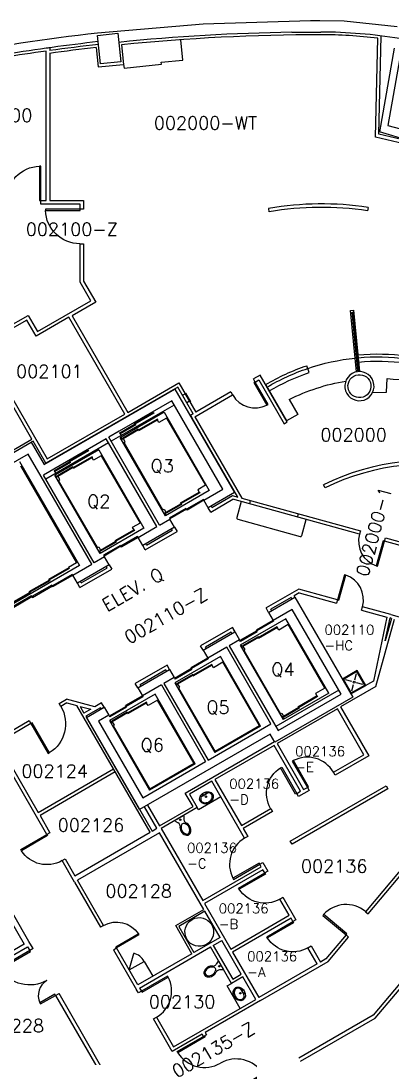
# Model space of a CAD drawing. Extents: x -1957 to 1822, y 4767 to 7331.
# Drawn here: x 319 to 836, y 5885 to 7329 of the extents above; entities that cross this region are included whole.
import ezdxf

# ---------------------------------------------------------------- set-up
doc = ezdxf.new("R2010")
doc.units = 0
doc.header["$LTSCALE"] = 48
doc.header["$MEASUREMENT"] = 0
doc.layers.get('0').update_dxf_attribs({"linetype": 'CONTINUOUS'})
for name, color, linetype in [('ARDOOR', 7, 'CONTINUOUS'), ('ARDOORNO', 4, 'CONTINUOUS'), ('ARROOMNO', 4, 'CONTINUOUS'), ('ARWALL', 7, 'CONTINUOUS'), ('COL', 14, 'CONTINUOUS'), ('EXDOOR', 8, 'CONTINUOUS'), ('EXWALL', 8, 'CONTINUOUS'), ('FIRE', 1, 'CONTINUOUS'), ('MILL', 1, 'CONTINUOUS'), ('MILL-NRST', 1, 'CONTINUOUS'), ('MPFIXTURE', 3, 'CONTINUOUS')]:
    doc.layers.add(name, color=color, linetype=linetype)
doc.styles.add('ROMANS', font='romans.shx', dxfattribs={"height": 18})

# ---------------------------------------------------------------- blocks, each defined once
blk = doc.blocks.new('SNK-JC-1')
for p, q in [((9.5, 14.5), (3.2, 20.8)), ((14.5, 14.5), (20.8, 20.8)), ((3.2, 3.2), (9.5, 9.5)), ((20.8, 3.2), (14.5, 9.5))]:
    blk.add_line(p, q)
at = {"flags": 128}
for points in [[(0, 24), (0, 0), (24, 0), (24, 24)], [(1.2, 22.8), (1.2, 1.2), (22.8, 1.2), (22.8, 22.8)]]:
    blk.add_lwpolyline(points, close=True, dxfattribs=at)
blk.add_circle((12, 12), 1.5)
blk = doc.blocks.new('TLT-WALL')
for p, q in [((-7, 0), (7, 0)), ((-7, -0.8), (-7, 0)), ((-7, -0.8), (-4.5, -5.3)), ((7, -0.8), (4.5, -5.3)), ((7, -0.8), (7, 0))]:
    blk.add_line(p, q)
blk.add_circle((0, -2.8), 1)
for centre, radius, start, end in [((4.2, -17.3), 11.2, 141.803, 221.6267), ((4.2, -17.3), 9.67, 128.7012, 221.6267), ((-6.2, -9.1), 2, 321.803, 333.6222), ((-9, -7.8), 5.15, 333.6222, 29.0546), ((0, -12.1), 3, 51.2988, 128.7012), ((-4.2, -17.3), 9.67, 318.3733, 51.2988), ((9, -7.8), 5.15, 150.9454, 206.3778), ((-4.2, -17.3), 11.2, 318.3733, 38.197), ((6.2, -9.1), 2, 206.3778, 218.197), ((-5.7, -26), 2, 38.9879, 41.6267), ((0, -21.5), 5.3, 218.9879, 321.0121), ((-5.7, -26), 3.5, 38.9879, 41.6267), ((0, -21.5), 3.8, 218.9879, 321.0121), ((5.7, -26), 3.5, 138.3733, 141.0121), ((5.7, -26), 2, 138.3733, 141.0121)]:
    blk.add_arc(centre, radius, start, end)
blk = doc.blocks.new('SNK-OVL')
blk.add_line((-4, 3.3), (4, 3.3))
for centre, radius in [((-2.5, 4.5), 0.75), ((0, 0), 1), ((2.5, 4.5), 0.75)]:
    blk.add_circle(centre, radius)
for centre, start, end in [((-4, -0.7), 90, 137.9206), ((4, -0.7), 42.1012, 90)]:
    blk.add_arc(centre, 4, start, end)
blk.add_ellipse((0, -1.7), major_axis=(10, 0), ratio=0.8)
blk.add_open_spline([(-7, 1.9), (-7.4, 1.5), (-7.7, 1), (-8.3, -0.1), (-8.5, -0.8), (-8.5, -2.3), (-8.4, -3), (-7.8, -4.4), (-7.4, -5), (-6.2, -6.3), (-5.4, -6.8), (-3.7, -7.6), (-2.8, -7.9), (-0.7, -8.3), (0.3, -8.3), (2.3, -8), (3.3, -7.8), (5.1, -7), (5.9, -6.5), (7.2, -5.3), (7.7, -4.6), (8.3, -3.3), (8.5, -2.6), (8.5, -1.8), (8.5, -1.8), (8.5, -1.7), (8.5, -1.1), (8.4, -0.5), (7.9, 0.7), (7.5, 1.3), (7, 1.9)], degree=3, knots=[2.515773, 2.515773, 2.515773, 2.515773, 2.756182, 2.756182, 3.107509, 3.107509, 3.458835, 3.458835, 3.810162, 3.810162, 4.161488, 4.161488, 4.512815, 4.512815, 4.864141, 4.864141, 5.215468, 5.215468, 5.566794, 5.566794, 5.918121, 5.918121, 6.269447, 6.269447, 6.283185, 6.283185, 6.283185, 6.580082, 6.580082, 6.909232, 6.909232, 6.909232, 6.909232])
blk = doc.blocks.new('3-00-DR')
at = {"color": 0}
for p, q in [((0, 36), (0, 0)), ((1.8, 36), (0, 36)), ((1.8, 0), (1.8, 36)), ((0, 0), (1.8, 0))]:
    blk.add_line(p, q, dxfattribs=at)
blk.add_arc((-0.1, 0), 36.1, 0.049, 87.097, dxfattribs=at)
blk = doc.blocks.new('3-06-DR')
at = {"color": 0}
for p, q in [((0, 42), (0, 0)), ((1.8, 42), (0, 42)), ((1.8, 0), (1.8, 42)), ((0, 0), (1.8, 0))]:
    blk.add_line(p, q, dxfattribs=at)
blk.add_arc((-0.1, 0), 42.1, 0.0359, 87.5264, dxfattribs=at)
blk = doc.blocks.new('7-04-SDRS')
at = {"color": 0}
for p, q in [((86.2, 0), (86.2, 44)), ((86.2, 44), (88, 44)), ((88, 44), (88, 0)), ((0, -44), (0, 0)), ((0, 0), (1.8, 0)), ((1.8, 0), (1.8, -44)), ((88, 0), (86.2, 0)), ((1.8, -44), (0, -44))]:
    blk.add_line(p, q, dxfattribs=at)
for centre, start, end in [((88.1, 0), 92.3574, 179.9673), ((-0.1, 0), 272.3574, 359.9673)]:
    blk.add_arc(centre, 44.1, start, end, dxfattribs=at)
blk = doc.blocks.new('2-00-DR')
at = {"color": 0}
for p, q in [((0, 24), (0, 0)), ((1.8, 24), (0, 24)), ((1.8, 0), (1.8, 24)), ((0, 0), (1.8, 0))]:
    blk.add_line(p, q, dxfattribs=at)
blk.add_arc((-0.1, 0), 24.1, 0.1115, 85.5546, dxfattribs=at)
blk = doc.blocks.new('4-00-DR')
at = {"color": 0}
blk.add_lwpolyline([(0, 48), (1.8, 48), (1.8, 0), (0, 0)], close=True, dxfattribs=at)
blk.add_arc((-0.1, 0), 48.1, 0.0274, 87.8451, dxfattribs=at)
blk = doc.blocks.new('FEC')
at = {"layer": 'FIRE'}
for points in [[(-7, 0), (-7, 1), (7, 1), (7, 0)], [(-6, -4), (-6, 0), (6, 0), (6, -4)]]:
    blk.add_lwpolyline(points, close=True, dxfattribs=at)

msp = doc.modelspace()

# ---------------------------------------------------------------- linework, layer by layer
at = {"layer": 'ARWALL'}
for p, q in [((359.6, 7291.2), (359.6, 7287.4)), ((424.3, 7291.7), (427.2, 7264.7)), ((459.6, 7295.4), (462.5, 7268.2)), ((354.7, 7078.6), (354.7, 7286.7)), ((359.6, 7283.6), (359.6, 7078.6)), ((427.2, 7264.7), (462.5, 7268.2)), ((860.1, 7155.9), (812.8, 7167)), ((347.2, 7073.8), (347.2, 7078.6)), ((347.2, 7078.6), (354.7, 7078.6)), ((401.8, 7073.8), (347.2, 7073.8)), ((359.6, 7078.6), (406.7, 7078.6)), ((401.8, 7066.7), (401.8, 7073.8)), ((406.7, 7078.6), (406.7, 7066.7)), ((406.7, 7066.7), (401.8, 7066.7)), ((665.1, 7063), (664.3, 7067.8)), ((802.6, 7069.2), (801.8, 7064.4)), ((401.8, 6965.3), (401.8, 7018.7)), ((401.8, 7018.7), (406.7, 7018.7)), ((406.7, 7018.7), (406.7, 6966.6)), ((416.9, 6939.2), (401.8, 6965.3)), ((406.7, 6966.6), (423.6, 6937.4)), ((342.8, 6896.4), (416.9, 6939.2)), ((423.6, 6937.4), (390.8, 6918.5)), ((298.7, 6901), (329.8, 6919)), ((329.8, 6919), (342.8, 6896.4)), ((386.3, 6916.6), (340.7, 6890.3)), ((464.1, 6781.7), (386.3, 6916.6)), ((390.8, 6918.5), (468.4, 6784.1)), ((328, 6912.3), (301.1, 6896.8)), ((340.7, 6890.3), (328, 6912.3)), ((334.9, 6746.6), (261.4, 6873.9)), ((265.6, 6876.3), (356.2, 6719.4)), ((652.4, 6836), (643, 6830.5)), ((645.4, 6826.3), (643, 6830.5)), ((645.4, 6826.3), (650.6, 6829.3)), ((650.6, 6829.3), (685.8, 6768.3)), ((690, 6770.8), (652.4, 6836)), ((537.8, 6819.3), (354.1, 6713.3)), ((468.4, 6784.1), (539.4, 6825.1)), ((559.2, 6782.2), (537.8, 6819.3)), ((539.4, 6825.1), (562.9, 6784.3)), ((561.7, 6778), (614.2, 6808.3)), ((611.8, 6812.5), (562.9, 6784.3)), ((611.8, 6812.5), (614.2, 6808.3)), ((356.2, 6719.4), (464.1, 6781.7)), ((559.2, 6782.2), (555.6, 6780.1)), ((555.6, 6780.1), (558, 6775.8)), ((621.2, 6666.3), (558, 6775.8)), ((561.7, 6778), (627, 6664.8)), ((685.8, 6768.3), (690, 6770.8)), ((200.2, 6668.8), (334.9, 6746.6)), ((336.4, 6743.9), (334, 6742.5)), ((354.1, 6713.3), (336.4, 6743.9)), ((742.7, 6678.9), (740.5, 6683.3)), ((583.6, 6645.3), (614.6, 6663.2)), ((585.4, 6651.9), (613.8, 6668.4)), ((613.8, 6668.4), (621.2, 6666.3)), ((790.8, 6614.4), (614.6, 6663.2)), ((627, 6664.8), (792.1, 6619.1)), ((638.6, 6661.5), (637.4, 6656.9)), ((583.6, 6645.3), (580.1, 6651.3)), ((585.4, 6651.9), (584.3, 6653.8)), ((704.3, 6638.3), (705.7, 6643)), ((492.6, 6592.8), (536.8, 6618.3)), ((494.4, 6599.4), (530.1, 6620)), ((529.1, 6621.9), (530.1, 6620)), ((533.3, 6624.3), (536.8, 6618.3)), ((792.1, 6619.1), (790.8, 6614.4)), ((492.6, 6592.8), (489.1, 6598.8)), ((494.4, 6599.4), (493.4, 6601.3)), ((825.4, 6604.8), (826.8, 6609.5)), ((948.1, 6570.8), (825.4, 6604.8)), ((826.8, 6609.5), (895.6, 6590.4)), ((403.5, 6546.9), (439.2, 6567.5)), ((438.2, 6569.4), (439.2, 6567.5)), ((442.4, 6571.8), (445.9, 6565.8)), ((401.7, 6540.3), (445.9, 6565.8)), ((401.7, 6540.3), (398.2, 6546.3)), ((403.5, 6546.9), (402.4, 6548.8)), ((706.3, 6538.3), (660.6, 6511.9)), ((695.6, 6526.5), (667.2, 6510.1)), ((696.7, 6524.7), (695.6, 6526.5)), ((706.9, 6533), (699.9, 6528.9)), ((700.9, 6527.1), (699.9, 6528.9)), ((760.2, 6523.3), (706.3, 6538.3)), ((706.9, 6533), (758.9, 6518.6)), ((664.1, 6505.8), (660.6, 6511.9)), ((668.3, 6508.3), (667.2, 6510.1)), ((760.2, 6523.3), (758.9, 6518.6)), ((793.6, 6509), (794.9, 6513.7)), ((834.2, 6502.8), (794.9, 6513.7)), ((793.6, 6509), (828.5, 6499.3)), ((828.5, 6499.3), (810, 6410.3)), ((813.3, 6402.5), (839.3, 6496.3)), ((826.5, 6466.1), (833.2, 6498)), ((835.2, 6497.5), (826.5, 6466.1)), ((835.2, 6497.5), (833.2, 6498)), ((834.2, 6502.8), (994.9, 6458.3)), ((613.8, 6484.9), (569.6, 6459.4)), ((617.3, 6478.8), (613.8, 6484.9)), ((612, 6478.2), (576.3, 6457.6)), ((613.1, 6476.4), (612, 6478.2)), ((573.1, 6453.3), (569.6, 6459.4)), ((577.4, 6455.8), (576.3, 6457.6)), ((522.9, 6432.4), (478.7, 6406.9)), ((521.1, 6425.7), (485.4, 6405.1)), ((522.2, 6423.9), (521.1, 6425.7)), ((526.4, 6426.3), (522.9, 6432.4)), ((810, 6410.3), (778.8, 6392.3)), ((482.2, 6400.8), (478.7, 6406.9)), ((486.4, 6403.3), (485.4, 6405.1)), ((813.3, 6402.5), (764.3, 6374.2)), ((372.8, 6379.2), (383, 6385.1)), ((383.7, 6379.9), (375.2, 6375)), ((422.6, 6374.5), (383, 6385.1)), ((383.7, 6379.9), (397.6, 6376.2)), ((431.9, 6379.9), (422.6, 6374.5)), ((435.4, 6373.8), (431.9, 6379.9)), ((375.2, 6375), (372.8, 6379.2)), ((499.4, 6199.8), (397.6, 6376.2)), ((401.9, 6375), (407.3, 6365.6)), ((401.9, 6375), (416.7, 6371.1)), ((416.7, 6371.1), (407.3, 6365.6)), ((430.2, 6373.2), (409.7, 6361.4)), ((431.2, 6371.4), (430.2, 6373.2)), ((760, 6371.7), (676, 6323.2)), ((796.9, 6307.8), (760, 6371.7)), ((764.3, 6374.2), (803.6, 6306.1)), ((285.3, 6328.7), (331.2, 6355.2)), ((333.6, 6351), (287.7, 6324.5)), ((331.2, 6355.2), (333.6, 6351)), ((409.7, 6361.4), (502.1, 6201.4)), ((355.8, 6196.8), (277.8, 6331.9)), ((287.7, 6324.5), (343.7, 6227.5)), ((548.3, 6254.4), (672.6, 6326.1)), ((676, 6323.2), (712.9, 6259.3)), ((671.8, 6320.8), (589.5, 6273.3)), ((708.7, 6256.9), (671.8, 6320.8)), ((754.5, 6283.3), (796.9, 6307.8)), ((803.6, 6306.1), (756.9, 6279.1)), ((343.7, 6227.5), (448.5, 6288)), ((450.9, 6283.8), (346.2, 6223.3)), ((756.9, 6279.1), (754.5, 6283.3)), ((193.8, 6269.6), (324, 6044.1)), ((330.8, 6048.1), (197.9, 6278.3)), ((585.3, 6270.8), (554.1, 6252.8)), ((630.9, 6191.8), (585.3, 6270.8)), ((589.5, 6273.3), (626.4, 6209.4)), ((694.4, 6187.6), (827.6, 6264.5)), ((953.1, 6273.2), (798.9, 6089.4)), ((802.6, 6086.3), (956.8, 6270)), ((827.6, 6264.5), (830, 6260.3)), ((559.1, 6235.8), (548.3, 6254.4)), ((554.1, 6252.8), (564.9, 6234.2)), ((830, 6260.3), (696.9, 6183.4)), ((703.4, 6253.9), (708.7, 6256.9)), ((705.9, 6249.7), (703.4, 6253.9)), ((720.5, 6258.1), (705.9, 6249.7)), ((712.9, 6259.3), (718.1, 6262.3)), ((718.1, 6262.3), (720.5, 6258.1)), ((495.8, 6237.8), (512.5, 6208.9)), ((512.5, 6208.9), (559.1, 6235.8)), ((343.7, 6227.5), (343.7, 6227.5)), ((346.2, 6223.3), (360, 6199.3)), ((346.2, 6223.3), (346.2, 6223.3)), ((508.9, 6205.4), (491.6, 6235.4)), ((564.9, 6234.2), (514.7, 6205.2)), ((626.4, 6209.4), (667.1, 6232.9)), ((669.5, 6228.7), (628.8, 6205.2)), ((667.1, 6232.9), (669.5, 6228.7)), ((360, 6199.3), (355.8, 6196.8)), ((394.6, 6139.4), (499.4, 6199.8)), ((512.6, 6199.1), (398.2, 6133.1)), ((502.1, 6201.4), (508.9, 6205.4)), ((574.1, 6092.6), (512.6, 6199.1)), ((514.7, 6205.2), (572.5, 6105)), ((628.8, 6205.2), (635.2, 6194.2)), ((635.2, 6194.2), (630.9, 6191.8)), ((696.9, 6183.4), (694.4, 6187.6)), ((376.8, 6160.5), (381, 6162.9)), ((394, 6130.6), (376.8, 6160.5)), ((381, 6162.9), (394.6, 6139.4)), ((572.5, 6105), (653.9, 6152)), ((651.9, 6155.4), (656.2, 6157.9)), ((653.9, 6152), (651.9, 6155.4)), ((656.2, 6157.9), (663.1, 6145.8)), ((656.4, 6147.7), (575, 6100.7)), ((658.9, 6143.3), (656.4, 6147.7)), ((663.1, 6145.8), (658.9, 6143.3)), ((394, 6130.6), (430.3, 6067.7)), ((434.6, 6070.1), (398.2, 6133.1)), ((679.9, 6107), (684.1, 6109.4)), ((692.9, 6084.4), (679.9, 6107)), ((684.1, 6109.4), (702.2, 6078.1)), ((535, 6070), (574.1, 6092.6)), ((575, 6100.7), (611.5, 6037.4)), ((575.6, 6089.9), (539.3, 6068.9)), ((596.6, 6053.5), (575.6, 6089.9)), ((611.5, 6037.4), (692.9, 6084.4)), ((695.4, 6080.2), (614, 6033.2)), ((698, 6075.6), (695.4, 6080.2)), ((702.2, 6078.1), (698, 6075.6)), ((798.9, 6089.4), (802.6, 6086.3)), ((434.6, 6070.1), (430.3, 6067.7)), ((557.6, 6030.9), (535, 6070)), ((539.3, 6068.9), (560.3, 6032.5)), ((912, 6067.2), (809.6, 5945.2)), ((812.7, 5941.4), (915.7, 6064.1)), ((336.6, 6038.1), (330.8, 6048.1)), ((596.6, 6053.5), (560.3, 6032.5)), ((587.2, 6042.4), (599.1, 6049.3)), ((626.2, 6002.3), (599.1, 6049.3)), ((771.9, 6057.3), (743.7, 6023.7)), ((746.9, 6019.9), (775.6, 6054.1)), ((771.9, 6057.3), (775.6, 6054.1)), ((324, 6044.1), (134.9, 5935)), ((138.9, 5930.9), (328.8, 6040.6)), ((328.8, 6040.6), (331.8, 6035.4)), ((336.6, 6038.1), (331.8, 6035.4)), ((448.3, 6036.5), (452.6, 6039)), ((448.3, 6036.5), (480.5, 5980.8)), ((482.3, 5987.5), (452.6, 6039)), ((484.7, 5983.2), (583.5, 6040.3)), ((612.7, 5989.6), (583.5, 6040.3)), ((587.2, 6042.4), (614.3, 5995.4)), ((719, 6039.3), (723.2, 6041.7)), ((731.9, 6016.9), (719, 6039.3)), ((723.2, 6041.7), (736.2, 6019.3)), ((557.6, 6030.9), (482.3, 5987.5)), ((614, 6033.2), (650.5, 5969.9)), ((653, 5965.6), (746.9, 6019.9)), ((743.7, 6023.7), (736.2, 6019.3)), ((731.9, 6016.9), (650.5, 5969.9)), ((628.3, 5998.6), (612.7, 5989.6)), ((614.3, 5995.4), (626.2, 6002.3)), ((646.3, 5967.4), (628.3, 5998.6)), ((367.8, 5973), (372.6, 5975.8)), ((462.5, 5820), (372.6, 5975.8)), ((483, 5976.5), (480.5, 5980.8)), ((487.2, 5978.9), (483, 5976.5)), ((484.7, 5983.2), (487.2, 5978.9)), ((367.8, 5973), (455.3, 5821.5)), ((532, 5901.4), (646.3, 5967.4)), ((653, 5965.6), (576, 5921.2)), ((504, 5940.1), (508.2, 5942.5)), ((530.2, 5894.8), (504, 5940.1)), ((508.2, 5942.5), (532, 5901.4)), ((809.6, 5945.2), (706.1, 5885.5)), ((708.6, 5881.3), (812.7, 5941.4)), ((571.8, 5918.8), (530.2, 5894.8)), ((573.5, 5915.8), (571.8, 5918.8)), ((577.7, 5918.2), (573.5, 5915.8)), ((576, 5921.2), (577.7, 5918.2))]:
    msp.add_line(p, q, dxfattribs=at)
for points in [[(812.8, 7167), (816, 7304.5)], [(856.8, 7161.7), (817.8, 7170.9), (821, 7307.8)]]:
    msp.add_lwpolyline(points, dxfattribs=at)
for centre, radius, start, end in [((739.5, 4484.2), 2825.2, 90.0548, 95.6854), ((737.3, 6659.9), 649.5, 83.0377, 90.042), ((735.3, 4536.4), 2780.3, 97.7671, 97.8685), ((736.8, 4532.8), 2780.3, 96.385, 97.7983), ((736.8, 4532.8), 2776.5, 96.4623, 97.8089), ((735.3, 4536.4), 2776.5, 97.8792, 100.3519), ((737.9, 6646.6), 427.5, 81.2991, 99.915), ((737.9, 6646.6), 422.7, 81.2991, 99.915), ((883.1, 6395.6), 321.1, 75.3332, 116.3692), ((883.1, 6395.8), 316, 74.9177, 116.3751)]:
    msp.add_arc(centre, radius, start, end, dxfattribs=at)
at = {"layer": 'COL'}
msp.add_lwpolyline([(454.2, 7311.5), (458.4, 7271.7), (430.5, 7268.8), (426.3, 7308.6), (454.2, 7311.5)], dxfattribs=at)
at = {"layer": 'COL', "extrusion": (0, 0, -1)}
for centre, radius in [((-790.6, 6820.5), 16), ((-567.8, 6061.2), 20)]:
    msp.add_arc(centre, radius, 329.9999999999402, 329.9999942703573, dxfattribs=at)
at = {"layer": 'EXDOOR'}
for p, q in [((568, 6673.2), (541.3, 6657.7)), ((568.5, 6672.3), (541.8, 6656.9)), ((568, 6673.2), (568.5, 6672.3)), ((542.6, 6657), (521, 6644.6)), ((543.1, 6656.1), (521.5, 6643.7)), ((541.3, 6657.7), (541.8, 6656.9)), ((542.6, 6657), (543.1, 6656.1)), ((573.4, 6662.8), (550.1, 6649.3)), ((574.1, 6661.7), (550.7, 6648.2)), ((574.1, 6661.7), (573.4, 6662.8)), ((521, 6644.6), (521.5, 6643.7)), ((549.4, 6650.4), (526.1, 6636.9)), ((550.1, 6649.3), (526.7, 6635.8)), ((549.4, 6650.4), (550.1, 6649.3)), ((550.1, 6649.3), (550.7, 6648.2)), ((526.1, 6636.9), (526.7, 6635.8)), ((477.1, 6620.7), (450.4, 6605.2)), ((477.6, 6619.8), (450.9, 6604.4)), ((482, 6611.2), (458.6, 6597.7)), ((477.1, 6620.7), (477.6, 6619.8)), ((482.6, 6610.1), (482, 6611.2)), ((451.6, 6604.5), (430.1, 6592.1)), ((452.1, 6603.6), (430.6, 6591.2)), ((458, 6598.7), (434.6, 6585.2)), ((458.6, 6597.7), (435.3, 6584.2)), ((450.4, 6605.2), (450.9, 6604.4)), ((451.6, 6604.5), (452.1, 6603.6)), ((458, 6598.7), (458.6, 6597.7)), ((458.6, 6597.7), (459.3, 6596.6)), ((482.6, 6610.1), (459.3, 6596.6)), ((430.1, 6592.1), (430.6, 6591.2)), ((434.6, 6585.2), (435.3, 6584.2)), ((386.4, 6567.8), (358.1, 6551.4)), ((386.4, 6567.8), (386.9, 6566.9)), ((386.9, 6566.9), (358.6, 6550.6)), ((359.3, 6550.7), (330.7, 6534.2)), ((359.8, 6549.8), (331.2, 6533.3)), ((358.1, 6551.4), (358.6, 6550.6)), ((359.3, 6550.7), (359.8, 6549.8)), ((332, 6533.5), (303.6, 6517.1)), ((332.5, 6532.6), (304.1, 6516.2)), ((330.7, 6534.2), (331.2, 6533.3)), ((332, 6533.5), (332.5, 6532.6)), ((670.6, 6494.6), (647.2, 6481.1)), ((647.8, 6480), (647.2, 6481.1)), ((671.2, 6493.5), (647.8, 6480)), ((676.2, 6485.8), (649.5, 6470.4)), ((676.7, 6484.9), (650, 6469.5)), ((670.6, 6494.6), (671.2, 6493.5)), ((676.7, 6484.9), (676.2, 6485.8)), ((647.8, 6480), (624.4, 6466.5)), ((625.1, 6465.4), (624.4, 6466.5)), ((648.4, 6478.9), (625.1, 6465.4)), ((649.5, 6471.8), (628, 6459.4)), ((650, 6471), (628.5, 6458.5)), ((648.4, 6478.9), (647.8, 6480)), ((650, 6471), (649.5, 6471.8)), ((650, 6469.5), (649.5, 6470.4)), ((628.5, 6458.5), (628, 6459.4)), ((579.6, 6442.1), (556.3, 6428.6)), ((580.3, 6441), (556.9, 6427.5)), ((579.6, 6442.1), (580.3, 6441)), ((556.9, 6427.5), (533.5, 6414)), ((557.5, 6426.4), (534.1, 6412.9)), ((556.9, 6427.5), (556.3, 6428.6)), ((557.5, 6426.4), (556.9, 6427.5)), ((585.3, 6433.3), (558.5, 6417.9)), ((585.8, 6432.4), (559, 6417)), ((585.8, 6432.4), (585.3, 6433.3)), ((534.1, 6412.9), (533.5, 6414)), ((558.6, 6419.3), (537, 6406.9)), ((559.1, 6418.5), (537.5, 6406)), ((559, 6417), (558.5, 6417.9)), ((559.1, 6418.5), (558.6, 6419.3)), ((537.5, 6406), (537, 6406.9)), ((488.7, 6389.6), (465.3, 6376.1)), ((489.3, 6388.5), (465.9, 6375)), ((494.4, 6380.8), (467.6, 6365.4)), ((494.9, 6379.9), (468.1, 6364.5)), ((488.7, 6389.6), (489.3, 6388.5)), ((494.9, 6379.9), (494.4, 6380.8)), ((465.9, 6375), (442.6, 6361.5)), ((466.6, 6373.9), (443.2, 6360.4)), ((467.6, 6366.8), (446.1, 6354.4)), ((468.1, 6366), (446.6, 6353.5)), ((465.9, 6375), (465.3, 6376.1)), ((466.6, 6373.9), (465.9, 6375)), ((468.1, 6366), (467.6, 6366.8)), ((443.2, 6360.4), (442.6, 6361.5)), ((446.6, 6353.5), (446.1, 6354.4)), ((468.1, 6364.5), (467.6, 6365.4))]:
    msp.add_line(p, q, dxfattribs=at)
for points in [[(391.1, 6558.7), (363.4, 6542.7), (364, 6541.6), (391.7, 6557.6)], [(362.7, 6543.7), (335, 6527.7), (335.7, 6526.7), (363.4, 6542.7)], [(334.4, 6528.8), (306.7, 6512.8), (307.3, 6511.7), (335, 6527.7)]]:
    msp.add_lwpolyline(points, close=True, dxfattribs=at)
at = {"layer": 'EXWALL'}
for p, q in [((573.3, 7324), (426, 7311.5)), ((722.5, 7328.8), (573.3, 7324)), ((735.6, 7328.9), (722.5, 7328.8)), ((769.3, 7328.1), (735.6, 7328.9)), ((843, 7320.6), (769.3, 7328.1)), ((696.6, 7312.8), (736.8, 7313.1)), ((839, 7290.7), (818.4, 7174.3)), ((848.5, 7287.3), (830.2, 7183.3)), ((861.8, 7161.4), (818.4, 7174.3)), ((830.2, 7183.3), (865.5, 7174.1)), ((352, 6711.3), (533.9, 6816.3)), ((533.9, 6816.3), (616.9, 6672.6)), ((529.5, 6799.9), (456.3, 6757.7)), ((600.5, 6677), (529.5, 6799.9)), ((532.7, 6794.3), (445.3, 6743.8)), ((518.7, 6784.3), (458.9, 6749.7)), ((504, 6784.1), (477.3, 6768.6)), ((504, 6784.1), (504.6, 6783)), ((518.7, 6784.3), (581.5, 6675.4)), ((504.6, 6783), (477.9, 6767.6)), ((509.5, 6774.6), (482.7, 6759.2)), ((510, 6773.7), (483.2, 6758.3)), ((510, 6773.7), (509.5, 6774.6)), ((509.7, 6773.3), (510.3, 6773.7)), ((511.6, 6770), (509.7, 6773.3)), ((522.2, 6776.1), (511.6, 6770)), ((511.6, 6770), (511.6, 6770)), ((522.2, 6776.1), (576.2, 6682.6)), ((456.3, 6757.7), (442, 6749.4)), ((457.4, 6755.7), (456.8, 6755.4)), ((456.8, 6755.4), (458.9, 6751.7)), ((478.7, 6767.7), (457.1, 6755.3)), ((457.1, 6755.3), (457.8, 6754.2)), ((479.3, 6766.6), (457.8, 6754.2)), ((482.8, 6760.6), (461.2, 6748.2)), ((483.3, 6759.8), (461.7, 6747.3)), ((477.9, 6767.6), (477.3, 6768.6)), ((479.3, 6766.6), (478.7, 6767.7)), ((483.2, 6758.3), (482.7, 6759.2)), ((483.3, 6759.8), (482.8, 6760.6)), ((174.7, 6650.5), (334, 6742.5)), ((334, 6742.5), (352, 6711.3)), ((438.4, 6747.3), (351.1, 6696.9)), ((441.6, 6741.7), (354.4, 6691.3)), ((508.9, 6625.2), (438.4, 6747.3)), ((512.5, 6627.3), (442, 6749.4)), ((458.9, 6749.7), (457.8, 6749.1)), ((520.6, 6640.3), (457.8, 6749.1)), ((457.8, 6749.1), (457.8, 6749.1)), ((458.9, 6749.7), (458.9, 6749.7)), ((460.8, 6746.5), (458.9, 6749.7)), ((462.3, 6747.4), (460.8, 6746.5)), ((461.7, 6747.3), (461.2, 6748.2)), ((464.8, 6743), (462.3, 6747.4)), ((463.1, 6742), (464.8, 6743)), ((517.1, 6648.4), (463.1, 6742)), ((463.1, 6742), (463.1, 6742)), ((427.8, 6731.8), (367.9, 6697.2)), ((413.1, 6731.6), (386.3, 6716.1)), ((413.7, 6730.5), (387, 6715.1)), ((413.1, 6731.6), (413.7, 6730.5)), ((427.8, 6731.8), (490.6, 6622.9)), ((329.6, 6726.1), (191.1, 6646.1)), ((317.8, 6715.5), (401.3, 6570.9)), ((347.6, 6694.9), (329.6, 6726.1)), ((387.7, 6715.2), (366.2, 6702.8)), ((388.4, 6714.1), (366.8, 6701.7)), ((387, 6715.1), (386.3, 6716.1)), ((388.4, 6714.1), (387.7, 6715.2)), ((418.5, 6722.1), (391.8, 6706.7)), ((419, 6721.2), (392.3, 6705.8)), ((419, 6721.2), (418.5, 6722.1)), ((418.7, 6720.8), (419.4, 6721.2)), ((420.6, 6717.5), (418.7, 6720.8)), ((431.3, 6723.6), (420.6, 6717.5)), ((420.6, 6717.5), (420.6, 6717.5)), ((431.3, 6723.6), (485.3, 6630.1)), ((318.8, 6709.8), (396.8, 6574.7)), ((366.5, 6703.2), (365.9, 6702.9)), ((365.9, 6702.9), (368, 6699.2)), ((366.2, 6702.8), (366.8, 6701.7)), ((391.8, 6708.1), (370.3, 6695.7)), ((392.3, 6707.3), (370.8, 6694.8)), ((392.3, 6707.3), (391.8, 6708.1)), ((392.3, 6705.8), (391.8, 6706.7)), ((418.1, 6572.8), (347.6, 6694.9)), ((421.6, 6574.8), (351.1, 6696.9)), ((367.9, 6697.2), (366.9, 6696.6)), ((429.7, 6587.8), (366.9, 6696.6)), ((366.9, 6696.6), (366.9, 6696.6)), ((367.9, 6697.2), (367.9, 6697.2)), ((369.8, 6694), (367.9, 6697.2)), ((371.3, 6694.9), (369.8, 6694)), ((370.8, 6694.8), (370.3, 6695.7)), ((373.9, 6690.5), (371.3, 6694.9)), ((372.1, 6689.5), (373.9, 6690.5)), ((426.1, 6595.9), (372.1, 6689.5)), ((372.1, 6689.5), (372.1, 6689.5)), ((581.5, 6675.4), (520.6, 6640.3)), ((576.2, 6682.6), (565.6, 6676.4)), ((565.6, 6676.4), (567.5, 6673.1)), ((565.6, 6676.4), (565.6, 6676.4)), ((567.5, 6673.1), (568.1, 6673.5)), ((574.1, 6661.7), (600.5, 6677)), ((616.9, 6672.6), (580.1, 6651.3)), ((597.3, 6682.6), (597.3, 6682.6)), ((580.1, 6651.3), (574.1, 6661.7)), ((517.1, 6648.4), (518.8, 6649.4)), ((517.1, 6648.4), (517.1, 6648.4)), ((518.8, 6649.4), (521.3, 6645)), ((521.3, 6645), (519.8, 6644.2)), ((519.8, 6644.2), (521.7, 6640.9)), ((521.7, 6640.9), (521.7, 6640.9)), ((485.3, 6630.1), (474.6, 6623.9)), ((512.5, 6627.3), (526.8, 6635.6)), ((533.3, 6624.3), (526.8, 6635.6)), ((490.6, 6622.9), (429.7, 6587.8)), ((474.6, 6623.9), (476.6, 6620.6)), ((474.6, 6623.9), (474.6, 6623.9)), ((476.6, 6620.6), (477.2, 6621)), ((482.6, 6610.1), (508.9, 6625.2)), ((533.3, 6624.3), (489.1, 6598.8)), ((533.3, 6624.3), (529.8, 6622.3)), ((533.3, 6624.3), (533.3, 6624.3)), ((426.1, 6595.9), (427.9, 6596.9)), ((427.9, 6596.9), (430.4, 6592.5)), ((489.1, 6598.8), (482.6, 6610.1)), ((435.9, 6583.1), (421.6, 6574.8)), ((426.1, 6595.9), (426.1, 6595.9)), ((430.4, 6592.5), (428.9, 6591.7)), ((428.9, 6591.7), (430.8, 6588.4)), ((430.8, 6588.4), (430.8, 6588.4)), ((442.4, 6571.8), (435.9, 6583.1)), ((401.3, 6570.9), (292.2, 6507.9)), ((396.8, 6574.7), (385.6, 6568.2)), ((385.6, 6568.2), (385.8, 6567.7)), ((385.8, 6567.7), (386.5, 6568.1)), ((391.7, 6557.6), (418.1, 6572.8)), ((442.4, 6571.8), (398.2, 6546.3)), ((398.2, 6546.3), (391.7, 6557.6)), ((398.2, 6546.3), (398.2, 6546.3)), ((398.2, 6546.3), (398.2, 6546.3)), ((398.2, 6546.3), (398.2, 6546.3)), ((398.2, 6546.3), (398.2, 6546.3)), ((664.1, 6505.8), (700.9, 6527.1)), ((700.9, 6527.1), (781.4, 6387.7)), ((697, 6509.8), (670.6, 6494.6)), ((765, 6392.1), (697, 6509.8)), ((688, 6497), (624.5, 6460.3)), ((664.1, 6505.8), (670.6, 6494.6)), ((747.9, 6393.3), (688, 6497)), ((613.8, 6484.9), (623.8, 6467.6)), ((676.4, 6484.5), (677.1, 6484.8)), ((678.3, 6481.1), (676.4, 6484.5)), ((691.6, 6488.8), (678.3, 6481.1)), ((742.6, 6400.5), (691.6, 6488.8)), ((573.1, 6453.3), (617.3, 6478.8)), ((623.8, 6467.6), (609.5, 6459.3)), ((573.1, 6453.3), (579.6, 6442.1)), ((605.9, 6457.2), (579.6, 6442.1)), ((667.3, 6350.7), (605.9, 6457.2)), ((609.5, 6459.3), (671, 6352.8)), ((624.5, 6460.3), (684.4, 6356.7)), ((625.6, 6460.9), (625.6, 6460.9)), ((627.5, 6457.7), (625.6, 6460.9)), ((629, 6458.5), (627.5, 6457.7)), ((631.6, 6454.1), (629, 6458.5)), ((629.8, 6453.1), (631.6, 6454.1)), ((629.8, 6453.1), (680.8, 6364.8)), ((629.8, 6453.1), (629.8, 6453.1)), ((597.1, 6444.5), (533.6, 6407.8)), ((653, 6347.6), (597.1, 6444.5)), ((482.2, 6400.8), (526.4, 6426.3)), ((526.4, 6426.3), (532.9, 6415.1)), ((585.5, 6432), (586.1, 6432.3)), ((587.4, 6428.6), (585.5, 6432)), ((600.7, 6436.3), (587.4, 6428.6)), ((651.7, 6348), (600.7, 6436.3)), ((532.9, 6415.1), (518.6, 6406.8)), ((482.2, 6400.8), (488.7, 6389.6)), ((515.1, 6404.8), (488.7, 6389.6)), ((515.1, 6404.8), (547.8, 6348.2)), ((518.6, 6406.8), (580.1, 6300.3)), ((533.6, 6407.8), (589.5, 6310.9)), ((534.7, 6408.4), (534.7, 6408.4)), ((536.6, 6405.2), (534.7, 6408.4)), ((538.1, 6406), (536.6, 6405.2)), ((540.6, 6401.6), (538.1, 6406)), ((538.9, 6400.6), (540.6, 6401.6)), ((538.9, 6400.6), (538.9, 6400.6)), ((538.9, 6400.6), (589.9, 6312.3)), ((761.8, 6397.7), (674.3, 6347.2)), ((742.6, 6400.5), (729.3, 6392.8)), ((506.2, 6392), (442.7, 6355.3)), ((509.7, 6383.8), (496.5, 6376.1)), ((562.1, 6295.1), (506.2, 6392)), ((560.7, 6295.5), (509.7, 6383.8)), ((781.4, 6387.7), (673.1, 6325.2)), ((677.5, 6341.6), (765, 6392.1)), ((747.9, 6393.3), (684.4, 6356.7)), ((731.8, 6389.5), (705.1, 6374.1)), ((732.3, 6388.7), (705.6, 6373.2)), ((729.3, 6392.8), (731.2, 6389.5)), ((729.3, 6392.8), (729.3, 6392.8)), ((731.2, 6389.5), (731.9, 6389.9)), ((731.8, 6389.5), (732.3, 6388.7)), ((410.8, 6359.6), (435.4, 6373.8)), ((435.4, 6373.8), (432, 6371.8)), ((435.4, 6373.8), (441.9, 6362.6)), ((435.4, 6373.8), (435.4, 6373.8)), ((494.5, 6379.5), (495.2, 6379.8)), ((496.5, 6376.1), (494.5, 6379.5)), ((680.8, 6364.8), (682.6, 6365.8)), ((682.6, 6365.8), (685.1, 6361.4)), ((706.3, 6373.4), (684.8, 6360.9)), ((706.8, 6372.5), (685.3, 6360.1)), ((705.1, 6374.1), (705.6, 6373.2)), ((706.3, 6373.4), (706.8, 6372.5)), ((484.8, 6231.5), (410.8, 6359.6)), ((441.9, 6362.6), (427.7, 6354.3)), ((427.7, 6354.3), (489.2, 6247.9)), ((442.7, 6355.3), (498.6, 6258.4)), ((443.8, 6355.9), (443.8, 6355.9)), ((445.6, 6352.7), (443.8, 6355.9)), ((447.2, 6353.5), (445.6, 6352.7)), ((449.7, 6349.1), (447.2, 6353.5)), ((671, 6352.8), (671, 6352.8)), ((671, 6352.8), (671, 6352.8)), ((671, 6352.8), (671, 6352.8)), ((671, 6352.8), (671, 6352.8)), ((671, 6352.8), (677.5, 6341.6)), ((685.1, 6361.4), (683.6, 6360.5)), ((683.6, 6360.5), (685.5, 6357.3)), ((684.8, 6360.9), (685.3, 6360.1)), ((685.5, 6357.3), (685.5, 6357.3)), ((448, 6348.1), (449.7, 6349.1)), ((448, 6348.1), (448, 6348.1)), ((448, 6348.1), (499, 6259.8)), ((547.8, 6348.2), (576.6, 6298.3)), ((580.1, 6300.3), (667.3, 6350.7)), ((653, 6347.6), (589.5, 6310.9)), ((651.7, 6348), (589.9, 6312.3)), ((666.6, 6336.4), (484.8, 6231.5)), ((673.1, 6325.2), (666.6, 6336.4)), ((589.9, 6312.3), (589.9, 6312.3)), ((489.2, 6247.9), (576.6, 6298.3)), ((562.1, 6295.1), (498.6, 6258.4)), ((560.7, 6295.5), (499, 6259.8)), ((499, 6259.8), (499, 6259.8)), ((489.2, 6247.9), (489.2, 6247.9))]:
    msp.add_line(p, q, dxfattribs=at)
for centre, radius, start, end in [((736.8, 4532.8), 2796.1, 96.3823, 105.2033), ((736.8, 4532.8), 2780.3, 90.8299, 95.8074), ((736.8, 6644.8), 668.3, 80.5606, 90.0003), ((743.8, 4507.2), 2810.5, 96.4676, 99.1089)]:
    msp.add_arc(centre, radius, start, end, dxfattribs=at)
at = {"layer": 'MILL'}
for p, q in [((545, 7274.1), (542, 7302.4)), ((462.5, 7268.2), (463.1, 7262.9)), ((463.1, 7262.9), (515, 7268.3)), ((514.7, 7271.3), (545, 7274.1)), ((515, 7268.3), (514.7, 7271.3)), ((626, 6660), (619.8, 6637.9)), ((621.2, 6635.4), (708, 6611.4)), ((710.4, 6612.8), (716.4, 6635)), ((597.8, 6249.2), (566.6, 6231.2)), ((566.6, 6231.2), (564.9, 6234.2)), ((470.3, 6008.3), (476.5, 6031.4)), ((470.3, 6008.3), (491.1, 6020.3)), ((491.1, 6020.3), (503.1, 5999.5)), ((606.7, 5986.1), (612.7, 5989.6)), ((624.7, 5954.9), (606.7, 5986.1))]:
    msp.add_line(p, q, dxfattribs=at)
for centre, radius, start, end in [((621.8, 6637.3), 2, 164.5197, 254.5197), ((708.5, 6613.3), 2, 254.5197, 345), ((470.3, 6008.3), 24, 30, 75)]:
    msp.add_arc(centre, radius, start, end, dxfattribs=at)
at = {"layer": 'MILL-NRST'}
for p, q in [((778.3, 6925.8), (782.3, 6926.2)), ((786.6, 6840.3), (778.3, 6925.8)), ((782.3, 6926.2), (790.6, 6840.7)), ((720.5, 6839.4), (717.3, 6848.9)), ((828.3, 6812), (829.2, 6831)), ((660.1, 6822.7), (689.3, 6772.1)), ((692.9, 6801.9), (704.9, 6781.1)), ((808.8, 6811.5), (828.3, 6812)), ((704.9, 6781.1), (689.3, 6772.1))]:
    msp.add_line(p, q, dxfattribs=at)
at = {"layer": 'MILL-NRST', "flags": 128}
msp.add_lwpolyline([(780.3, 6923.5), (780.8, 6923.6), (788.7, 6842), (788.2, 6842), (780.3, 6923.5)], dxfattribs=at)
at = {"layer": 'MILL-NRST', "extrusion": (0, 0, -1)}
for radius, start, end in [(303.5, 71.2294, 84.0431), (307.5, 84.7933, 97.5091), (303.5, 84.7982, 97.5091), (307.5, 59.4747, 71.2294), (303.5, 59.4678, 71.2294), (297.5, 84.8058, 97.5091), (297.5, 59.4571, 71.2294), (273.5, 63.1819, 80.614), (273.5, 92.7138, 106.5674)]:
    msp.add_arc((-816.3, 6557.8), radius, start, end, dxfattribs=at)
at = {"layer": 'MILL-NRST'}
msp.add_arc((790.6, 6820.5), 20.3, 30.00000000005982, 29.99999427047663, dxfattribs=at)

# ---------------------------------------------------------------- block references
at = {"layer": 'ARDOOR', "xscale": -1}
msp.add_blockref('4-00-DR', (347.2, 7078.6), dxfattribs=at)
for name, p, rotation in [('4-00-DR', (401.8, 7066.7), 90.000000000002), ('4-00-DR', (333.6, 6351), 209.9999999999976), ('3-06-DR', (703.4, 6253.9), 29.99999999999126), ('3-06-DR', (355.8, 6196.8), 120.00000000001), ('3-06-DR', (658.9, 6143.3), 120.0000000000021), ('3-00-DR', (452.6, 6039), 299.9999999999617), ('3-06-DR', (698, 6075.6), 119.9999999999978), ('4-00-DR', (331.8, 6035.4), 120.0000000000051)]:
    msp.add_blockref(name, p, dxfattribs=dict(at, rotation=rotation))
at = {"layer": 'ARDOOR'}
for name, p, rotation in [('3-00-DR', (645.4, 6826.3), 209.9999688176713), ('3-00-DR', (825.4, 6604.8), 164.5193269788367), ('3-00-DR', (760.2, 6523.3), 344.5031182129715), ('3-06-DR', (718.1, 6262.3), 29.99999999999581), ('3-06-DR', (651.9, 6155.4), 119.9999999999957), ('3-06-DR', (771.9, 6057.3), 50.00099834165346), ('2-00-DR', (367.8, 5973), 119.9999999999966), ('3-06-DR', (487.2, 5978.9), 300.0000000000088), ('7-04-SDRS', (575.1, 5916.7), 299.9999999999964)]:
    msp.add_blockref(name, p, dxfattribs=dict(at, rotation=rotation))
at = {"layer": 'FIRE', "rotation": 299.9999704588605}
msp.add_blockref('FEC', (551.1, 6804.7), dxfattribs=at)
at = {"layer": 'MPFIXTURE'}
for name, p, rotation in [('SNK-JC-1', (778.8, 6392.3), 29.99999999999722), ('SNK-OVL', (576.9, 6249.4), 29.99999999999722), ('TLT-WALL', (539.8, 6219.7), 29.99999999999722), ('TLT-WALL', (598.1, 6014.9), 299.999999999998), ('SNK-OVL', (624.9, 5975.9), 299.9999999999972)]:
    msp.add_blockref(name, p, dxfattribs=dict(at, rotation=rotation))

# ---------------------------------------------------------------- texts
at = {"layer": 'ARDOORNO', "style": 'ROMANS'}
msp.add_text('002000-1', height=18, rotation=75, dxfattribs=at).set_placement((802.8, 6554.4))
at = {"layer": 'ARROOMNO', "style": 'ROMANS'}
for s, height, p in [('002100', 18, (243, 7188.4)), ('002000-WT', 18, (504.5, 7177.6)), ('002100-Z', 18, (326.4, 7029.9)), ('002101', 18, (312.9, 6832)), ('002000', 18, (736.2, 6743.8)), ('Q3', 18, (500.1, 6700.7)), ('Q2', 18, (411.7, 6651.3)), ('002110', 13.5, (741.9, 6474.9)), ('-HC', 13.5, (741.9, 6453)), ('Q4', 18, (668, 6417.4)), ('Q5', 18, (577.6, 6364.8)), ('Q6', 18, (486.2, 6312.3)), ('002136', 13.5, (701.1, 6305.7)), ('002124', 18, (320.2, 6275.9)), ('-E', 13.5, (701.1, 6283.8)), ('002136', 13.5, (609.5, 6260.6)), ('-D', 13.5, (609.5, 6238.7)), ('002126', 18, (370.8, 6200.9)), ('002136', 13.5, (550.7, 6171.5)), ('-C', 13.5, (550.7, 6149.7)), ('002136', 18, (709.2, 6143.7)), ('002128', 18, (437.1, 6109)), ('002136', 13.5, (594.8, 6087.2)), ('-B', 13.5, (594.8, 6065.4)), ('002136', 13.5, (634.4, 6020.5)), ('-A', 13.5, (634.4, 5998.6)), ('002130', 18, (497.6, 5955)), ('002228', 18, (259.2, 5921.8))]:
    msp.add_text(s, height=height, dxfattribs=at).set_placement(p)
for s, p in [('ELEV. Q', (439.3, 6506.6)), ('002110-Z', (470.2, 6461.1)), ('002135-Z', (536.3, 5857.4))]:
    msp.add_text(s, height=18, rotation=30, dxfattribs=at).set_placement(p)

doc.saveas('drawing.dxf')
